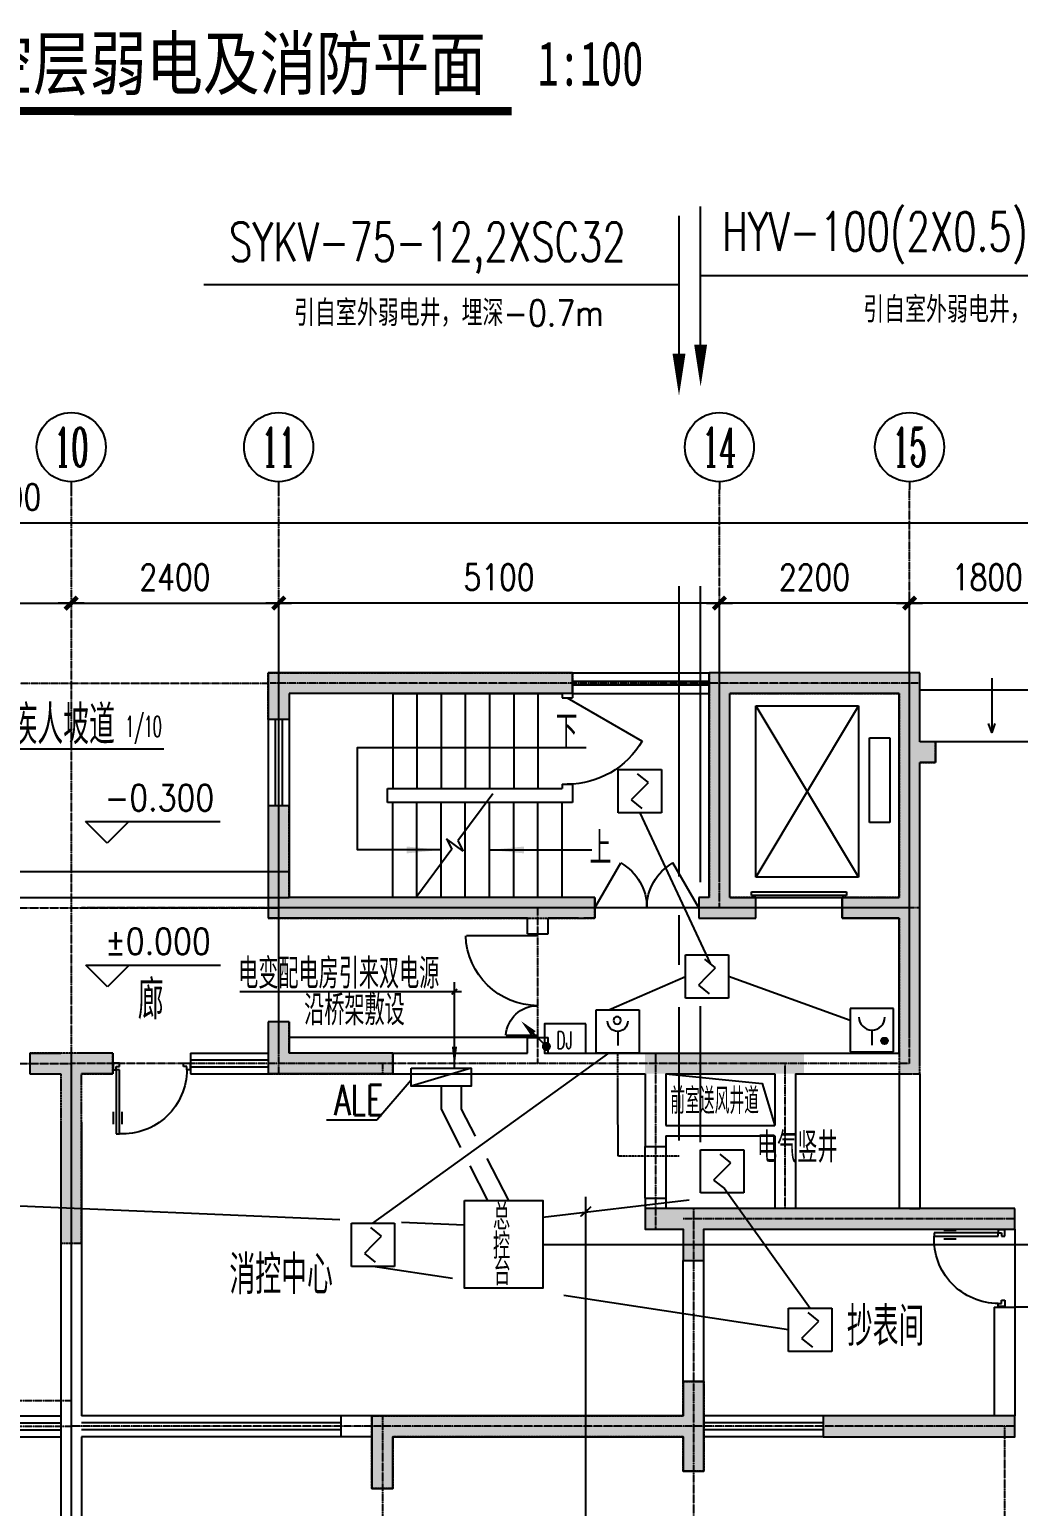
# Model space of a CAD drawing. Extents: x -170759 to 304867, y -311201 to 112352.
# Drawn here: x 210617 to 222060, y 12892 to 29983 of the extents above; entities that cross this region are included whole.
import ezdxf
from ezdxf.enums import TextEntityAlignment as Align

# ---------------------------------------------------------------- set-up
doc = ezdxf.new("R2010")
doc.units = 0
for name, pattern in [('ACAD_ISO04W100', [30.5, 24, -3, 0.5, -3]), ('CENTER', [2, 1.25, -0.25, 0.25, -0.25]), ('DOTE', [2.42, 2, -0.2, 0.02, -0.2])]:
    doc.linetypes.add(name, pattern=pattern)
doc.layers.get('0').update_dxf_attribs({"linetype": 'CONTINUOUS'})
doc.layers.get('DEFPOINTS').update_dxf_attribs({"linetype": 'CONTINUOUS'})
for name, color, linetype in [('AXIS', 3, 'CONTINUOUS'), ('AXIS_TEXT', 7, 'CONTINUOUS'), ('DOOR', 2, 'CONTINUOUS'), ('DOTE', 251, 'CONTINUOUS'), ('EQUIP', 3, 'CONTINUOUS'), ('LWIRE', 4, 'CONTINUOUS'), ('PUB_DIM1', 3, 'CONTINUOUS'), ('STAIR', 2, 'CONTINUOUS'), ('TEX', 7, 'CONTINUOUS'), ('TEXT', 6, 'CONTINUOUS'), ('WALL', 7, 'CONTINUOUS'), ('WINDOW', 151, 'CONTINUOUS'), ('WINDOW_TEXT', 7, 'CONTINUOUS'), ('WZ', 3, 'CONTINUOUS'), ('ZXX', 2, 'ACAD_ISO04W100'), ('导线', 1, 'CONTINUOUS'), ('消防', 1, 'CONTINUOUS')]:
    doc.layers.add(name, color=color, linetype=linetype)
doc.styles.add('-黑体', font='SIMHEI.TTF', dxfattribs={"width": 0.8})
doc.styles.add('COMPLEX', font='COMPLEX')
doc.styles.add('DIM_FONT', font='SIMPLEX.shx', dxfattribs={"width": 0.8})
doc.styles.add('HZ1', font='txt', dxfattribs={"bigfont": 'hzk'})
doc.styles.add('HZS', font='txt', dxfattribs={"width": 0.7, "bigfont": 'HZS'})
doc.styles.add('HZXXX', font='romans', dxfattribs={"width": 0.7, "bigfont": 'hzs'})
doc.styles.add('SIMPLEX', font='SIMPLEX.SHX')
doc.styles.add('SONG', font='SimSun.ttf', dxfattribs={"height": 600})
doc.styles.add('XC93', font='hzst-e.shx', dxfattribs={"width": 0.75, "bigfont": 'xc93.shx'})
doc.dimstyles.new('AXIS', dxfattribs={"dimtxt": 300, "dimasz": 1, "dimexe": 250, "dimexo": 300, "dimgap": 150, "dimtad": 1, "dimdec": 0, "dimdsep": 46, "dimtxsty": 'DIM_FONT', "dimblk": '_DIMX', "dimblk1": '_DIMX', "dimblk2": '_DIMX', "dimcen": 2.5, "dimse1": 1, "dimse2": 1, "dimclrd": 3, "dimclre": 3, "dimclrt": 7, "dimadec": 0, "dimazin": 0, "dimtfac": 1, "dimtdec": 0, "dimtix": 1, "dimtmove": 2, "dimatfit": 3, "dimldrblk": '_DIMX', "dimfxl": 0, "dimtolj": 1, "dimtzin": 0, "dimarcsym": 0})

# ---------------------------------------------------------------- blocks, each defined once
blk = doc.blocks.new('M_A23MCU')
for p, q in [((-0.489, 0.782), (-0.489, 0.624)), ((-0.454, 0.081), (-0.454, 0.905)), ((-0.454, 0.905), (-0.413, 0.905)), ((-0.413, 0.905), (-0.413, 0.081)), ((-0.378, 0.782), (-0.378, 0.624)), ((-0.495, -0.002), (-0.495, 0.081)), ((-0.495, 0.081), (-0.454, 0.081)), ((-0.413, 0.081), (-0.454, 0.081)), ((-0.454, 0.081), (-0.454, 0.039)), ((-0.454, 0.039), (-0.413, 0.039)), ((-0.413, 0.039), (-0.413, -0.002)), ((0.412, 0.039), (0.412, -0.002)), ((0.453, 0.039), (0.412, 0.039)), ((0.453, 0.081), (0.453, 0.039)), ((0.494, 0.081), (0.453, 0.081)), ((0.494, -0.002), (0.494, 0.081)), ((-0.413, -0.002), (-0.495, -0.002)), ((-0.495, -0.002), (-0.495, -0.002)), ((0.412, -0.002), (0.494, -0.002)), ((0.494, -0.002), (0.494, -0.002))]:
    blk.add_line(p, q)
blk.add_arc((-0.372, 0.082), 0.825, 359.9283, 92.866)
blk = doc.blocks.new('M_A17ORW')
at = {"const_width": 0.02}
for points in [[(-0.481, -0.001), (-0.481, -0.308)], [(0.481, 0.001), (0.481, -0.691)]]:
    blk.add_lwpolyline(points, dxfattribs=at)
for centre, radius, start, end in [((-0.501, -0.003), 0.307, 274.2492, 0.2101), ((0.505, 0.002), 0.699, 180.2762, 268.0603)]:
    blk.add_arc(centre, radius, start, end)
blk = doc.blocks.new('_DIMX')
blk.add_line((-150, 0), (150, 0))
at = {"const_width": 50}
blk.add_lwpolyline([(-70, -70), (70, 70)], dxfattribs=at)
blk = doc.blocks.new('_AXISO')
blk.add_circle((0, 0), 0.5)
at = {"layer": 'AXIS_TEXT', "style": 'COMPLEX', "width": 1.041667}
blk.add_attdef('A', text='', height=0.56, dxfattribs=at).set_placement((-0.25, -0.28), (0.25, -0.28), align=Align.FIT)
blk = doc.blocks.new('_DBLK1')
for p, q in [((-0.5, 0), (-0.25, -0.433)), ((0.5, 0), (0.25, -0.433))]:
    blk.add_line(p, q)
for centre, start, end in [((-0.5, 0), 300, 0), ((0.5, 0), 180, 240)]:
    blk.add_arc(centre, 0.5, start, end)
at = {"layer": 'WINDOW_TEXT', "style": 'SIMPLEX', "flags": 9}
blk.add_attdef('A', text='', height=1, dxfattribs=at).set_placement((0, 1.5), align=Align.MIDDLE)
blk = doc.blocks.new('*D351')
at = {"layer": 'AXIS', "color": 3, "lineweight": -2}
blk.add_line((218599, 23346), (213501, 23346), dxfattribs=at)
at = {"layer": 'DEFPOINTS', "color": 0}
for p in [(213500, 23346), (213500, 22420), (218600, 22347)]:
    blk.add_point(p, dxfattribs=at)
at = {"layer": 'AXIS', "color": 3, "lineweight": -2, "rotation": 180}
blk.add_blockref('_DIMX', (213500, 23346), dxfattribs=at)
at = {"layer": 'AXIS', "color": 3, "lineweight": -2}
blk.add_blockref('_DIMX', (218600, 23346), dxfattribs=at)
at = {"layer": 'AXIS', "color": 7, "insert": (216050, 23646), "char_height": 300, "attachment_point": 5, "style": 'DIM_FONT'}
blk.add_mtext('\\A1;5100', dxfattribs=at)
blk = doc.blocks.new('_DBLK')
blk.add_line((-0.5, 0), (0, -0.866))
blk.add_arc((-0.5, 0), 1, 300, 0)
at = {"layer": 'WINDOW_TEXT', "style": 'SIMPLEX', "flags": 9}
blk.add_attdef('A', text='', height=1, dxfattribs=at).set_placement((0, 1.5), align=Align.MIDDLE)
blk = doc.blocks.new('_ARROW')
blk.add_solid([(0, 0), (-1, 0.1), (-1, -0.1)])
blk = doc.blocks.new('*D358')
at = {"layer": 'AXIS', "color": 3, "lineweight": -2}
blk.add_line((220799, 23346), (218601, 23346), dxfattribs=at)
at = {"layer": 'DEFPOINTS', "color": 0}
for p in [(218600, 23346), (220800, 22420), (218600, 22347)]:
    blk.add_point(p, dxfattribs=at)
at = {"layer": 'AXIS', "color": 3, "lineweight": -2, "rotation": 180}
blk.add_blockref('_DIMX', (218600, 23346), dxfattribs=at)
at = {"layer": 'AXIS', "color": 3, "lineweight": -2}
blk.add_blockref('_DIMX', (220800, 23346), dxfattribs=at)
at = {"layer": 'AXIS', "color": 7, "insert": (219700, 23646), "char_height": 300, "attachment_point": 5, "style": 'DIM_FONT'}
blk.add_mtext('\\A1;2200', dxfattribs=at)
blk = doc.blocks.new('*D359')
at = {"layer": 'AXIS', "color": 3, "lineweight": -2}
blk.add_line((222599, 23346), (220801, 23346), dxfattribs=at)
at = {"layer": 'DEFPOINTS', "color": 0}
for p in [(220800, 23346), (222600, 22566), (220800, 22420)]:
    blk.add_point(p, dxfattribs=at)
at = {"layer": 'AXIS', "color": 3, "lineweight": -2, "rotation": 180}
blk.add_blockref('_DIMX', (220800, 23346), dxfattribs=at)
at = {"layer": 'AXIS', "color": 3, "lineweight": -2}
blk.add_blockref('_DIMX', (222600, 23346), dxfattribs=at)
at = {"layer": 'AXIS', "color": 7, "insert": (221700, 23646), "char_height": 300, "attachment_point": 5, "style": 'DIM_FONT'}
blk.add_mtext('\\A1;1800', dxfattribs=at)
blk = doc.blocks.new('_LINKPT1')
blk.add_line((0, 0), (0, 0))
blk = doc.blocks.new('M_I14YDH')
for p, q in [((0.5, 0.5), (-0.5, 0.5)), ((-0.5, 0.5), (-0.5, -0.5)), ((-0.2, 0.2), (0.05, 0.4)), ((0.5, -0.5), (0.5, 0.5)), ((0, 0), (-0.2, 0.2)), ((0, 0), (0.2, -0.2)), ((0.2, -0.2), (-0.05, -0.4)), ((-0.5, -0.5), (0.5, -0.5))]:
    blk.add_line(p, q)
for p in [(0, 0.5), (-0.5, 0), (0.5, 0), (0, -0.5)]:
    blk.add_blockref('_LINKPT1', p)
at = {"width": 0.8, "flags": 9}
blk.add_attdef('A', (0, 0), '', height=0.00002, dxfattribs=at)
blk = doc.blocks.new('_X1BIG')
for p, q in [((0.5, 0.5), (-0.5, 0.5)), ((-0.5, 0.5), (-0.5, -0.5)), ((0.5, -0.5), (0.5, 0.5)), ((0, 0), (0, -0.324)), ((-0.5, -0.5), (0.5, -0.5))]:
    blk.add_line(p, q)
blk.add_circle((0.012, 0.254), 0.0864)
blk.add_arc((0, 0.234), 0.234, 180, 0)
at = {"xscale": 0.002, "yscale": 0.002, "zscale": 0.002}
for p in [(0, 0.5), (-0.5, 0), (0.5, 0), (0, -0.5)]:
    blk.add_blockref('_LINKPT1', p, dxfattribs=at)
at = {"style": 'XC93', "width": 0.75, "flags": 9}
blk.add_attdef('A', (0, 0), '', height=0.00002, dxfattribs=at)
blk = doc.blocks.new('_WRLD1')
for p, q in [((0.687, 0.687), (0.104, 0.104)), ((0.104, 0.104), (0.104, 0.104)), ((-0.104, -0.104), (-0.104, -0.104))]:
    blk.add_line(p, q)
at = {"const_width": 0.208}
blk.add_lwpolyline([(-0.104, 0, 1), (0.104, 0, 1)], format="xyb", close=True, dxfattribs=at)
blk.add_solid([(0.495, 0.707), (0.707, 0.495), (1.167, 1.167)])
at = {"width": 0.8, "flags": 9}
blk.add_attdef('A', (0, 0), '', height=0.00002, dxfattribs=at)
blk = doc.blocks.new('M_I17LNN')
for p, q in [((0.5, 0.5), (-0.5, 0.5)), ((-0.5, 0.5), (-0.5, -0.5)), ((0.5, -0.5), (0.5, 0.5)), ((0, 0), (0, -0.35)), ((-0.5, -0.5), (0.5, -0.5))]:
    blk.add_line(p, q)
blk.add_arc((0, 0.3), 0.3, 180, 0)
for p in [(0, 0.5), (-0.5, 0), (0.5, 0), (0, -0.5)]:
    blk.add_blockref('_LINKPT1', p)
at = {"width": 0.8, "flags": 9}
blk.add_attdef('A', (0, 0), '', height=0.00002, dxfattribs=at)
blk = doc.blocks.new('A$C040471D3')
at = {"layer": 'EQUIP'}
blk.add_circle((396, 125), 37.5, dxfattribs=at)
for points in [[(363, 144), (428, 144), (358, 125), (433, 125)], [(363, 106), (428, 106), (358, 125), (433, 125)], [(377, 157), (414, 157), (363, 144), (428, 144)], [(377, 92), (414, 92), (363, 106), (428, 106)], [(396, 162), (396, 162), (377, 157), (414, 157)], [(396, 87), (396, 87), (377, 92), (414, 92)]]:
    blk.add_solid(points, dxfattribs=at)
at = {"layer": 'EQUIP', "xscale": 500, "yscale": 500, "zscale": 500}
blk.add_blockref('M_I17LNN', (250, 250), dxfattribs=at)
blk = doc.blocks.new('A$C32A32C81')
blk.add_blockref('A$C040471D3', (0, 0))

msp = doc.modelspace()

# ---------------------------------------------------------------- hatches: boundary and pattern name
at = {"layer": 'ZXX'}
h = msp.add_hatch(color=256, dxfattribs=at)
h.paths.add_polyline_path([(213499.50572, 22539.72111), (216899.50572, 22539.72111), (216899.50572, 22419.72111), (213499.50572, 22419.72111)])
h.paths.add_polyline_path([(213499.50572, 22419.72111), (216899.50572, 22419.72111), (216899.50572, 22299.72111), (213619.50572, 22299.72111), (213619.50572, 21999.72111), (213499.50572, 21999.72111)])
h.paths.add_polyline_path([(213379.50572, 22539.72111), (213499.50572, 22539.72111), (213499.50572, 21999.72111), (213379.50572, 21999.72111)])
for points in [[(220919.50572, 17899.72111), (220919.50572, 21499.72111), (221099.50572, 21499.72111), (221099.50572, 21739.72111), (220919.50572, 21739.72111), (220919.50572, 22539.72111), (218479.50572, 22539.72111), (218479.50572, 19939.72111), (218359.50572, 19939.72111), (218359.50572, 19699.72111), (219019.50572, 19699.72111), (219019.50572, 19939.72111), (218719.50572, 19939.72111), (218719.50572, 22299.72111), (220679.50572, 22299.72111), (220679.50572, 19939.72111), (220019.50572, 19939.72111), (220019.50572, 19699.72111), (220679.50572, 19699.72111), (220679.50572, 17899.72111)], [(222019.50572, 16099.72111), (222019.50572, 16339.72111), (217739.50572, 16339.72111), (217739.50572, 16099.72111), (218179.50572, 16099.72111), (218179.50572, 15739.72111), (218419.50572, 15739.72111), (218419.50572, 16099.72111)]]:
    msp.add_hatch(color=256, dxfattribs=at).paths.add_polyline_path(points)
h = msp.add_hatch(color=256, dxfattribs=at)
h.paths.add_polyline_path([(213499.50572, 20999.72111), (213619.50572, 20999.72111), (213619.50572, 19939.72111), (217159.50572, 19939.72111), (217159.50572, 19819.72111), (213499.50572, 19819.72111)])
h.paths.add_polyline_path([(216499.50572, 19819.72111), (217159.50572, 19819.72111), (217159.50572, 19699.72111), (216499.50572, 19699.72111)])
h.paths.add_polyline_path([(213499.50572, 19819.72111), (216499.50572, 19819.72111), (216499.50572, 19699.72111), (213499.50572, 19699.72111)])
h.paths.add_polyline_path([(213379.50572, 20999.72111), (213499.50572, 20999.72111), (213499.50572, 19819.72111), (213379.50572, 19819.72111)])
h.paths.add_polyline_path([(213379.50572, 19819.72111), (213499.50572, 19819.72111), (213499.50572, 19699.72111), (213379.50572, 19699.72111)])
h = msp.add_hatch(color=256, dxfattribs=at)
h.paths.add_polyline_path([(213379.50572, 18499.72111), (213499.50572, 18499.72111), (213499.50572, 18019.72111), (213379.50572, 18019.72111)])
h.paths.add_polyline_path([(213499.50572, 18499.72111), (213619.50572, 18499.72111), (213619.50572, 18139.72111), (214819.50572, 18139.72111), (214819.50572, 18019.72111), (213499.50572, 18019.72111)])
h.paths.add_polyline_path([(213499.50572, 18019.72111), (214819.50572, 18019.72111), (214819.50572, 17899.72111), (213499.50572, 17899.72111)])
h.paths.add_polyline_path([(213379.50572, 18019.72111), (213499.50572, 18019.72111), (213499.50572, 17899.72111), (213379.50572, 17899.72111)])
h = msp.add_hatch(color=256, dxfattribs=at)
h.paths.add_polyline_path([(210619.50572, 18139.72111), (210619.50572, 18019.72111), (211099.50572, 18019.72111), (211579.50572, 18019.72111), (211579.50572, 18139.72111)])
h.paths.add_polyline_path([(210619.50572, 18019.72111), (210619.50572, 17899.72111), (210979.50572, 17899.72111), (210979.50572, 15939.72111), (211219.50572, 15939.72111), (211219.50572, 17899.72111), (211579.50572, 17899.72111), (211579.50572, 18019.72111), (211099.50572, 18019.72111)])
h = msp.add_hatch(color=256, dxfattribs=at)
h.paths.add_polyline_path([(217739.50572, 18019.72111), (217739.50572, 18139.72111), (219579.50572, 18139.72111), (219579.50572, 18019.72111)])
h.paths.add_polyline_path([(219579.50572, 18019.72111), (219579.50572, 17899.72111), (217739.50572, 17899.72111), (217739.50572, 18019.72111)])
h = msp.add_hatch(color=256, dxfattribs=at)
h.paths.add_polyline_path([(214699.50572, 13939.72111), (218179.50572, 13939.72111), (218179.50572, 14339.72111), (218299.50572, 14339.72111), (218299.50572, 13819.72111), (214699.50572, 13819.72111)])
h.paths.add_polyline_path([(214699.50572, 13819.72111), (218299.50572, 13819.72111), (218299.50572, 13299.72111), (218179.50572, 13299.72111), (218179.50572, 13699.72111), (214819.50572, 13699.72111), (214819.50572, 13099.72111), (214699.50572, 13099.72111)])
h.paths.add_polyline_path([(218299.50572, 14339.72111), (218419.50572, 14339.72111), (218419.50572, 13819.72111), (218299.50572, 13819.72111)])
h.paths.add_polyline_path([(218299.50572, 13819.72111), (218419.50572, 13819.72111), (218419.50572, 13299.72111), (218299.50572, 13299.72111)])
h.paths.add_polyline_path([(214579.50572, 13819.72111), (214699.50572, 13819.72111), (214699.50572, 13099.72111), (214579.50572, 13099.72111)])
h.paths.add_polyline_path([(214579.50572, 13939.72111), (214699.50572, 13939.72111), (214699.50572, 13819.72111), (214579.50572, 13819.72111)])
h = msp.add_hatch(color=256, dxfattribs=at)
h.paths.add_polyline_path([(220399.50572, 13939.72111), (222019.50572, 13939.72111), (222019.50572, 13819.72111), (220399.50572, 13819.72111)])
h.paths.add_polyline_path([(221899.50572, 13819.72111), (222019.50572, 13819.72111), (222019.50572, 13699.72111), (221899.50572, 13699.72111)])
h.paths.add_polyline_path([(220399.50572, 13819.72111), (221899.50572, 13819.72111), (221899.50572, 13699.72111), (220399.50572, 13699.72111)])
h.paths.add_polyline_path([(219799.50572, 13819.72111), (220399.50572, 13819.72111), (220399.50572, 13699.72111), (219799.50572, 13699.72111)])
h.paths.add_polyline_path([(219799.50572, 13939.72111), (220399.50572, 13939.72111), (220399.50572, 13819.72111), (219799.50572, 13819.72111)])

# ---------------------------------------------------------------- linework, layer by layer
at = {"layer": 'AXIS'}
for p, q in [((211099.50572, 24751.24339), (211099.50572, 24660.80411)), ((213499.50572, 24751.24339), (213499.50572, 24660.80411)), ((218599.50572, 24751.24339), (218599.50572, 24660.80411)), ((220799.50572, 24751.24339), (220799.50572, 24660.80411)), ((220019.50572, 19939.72111), (220019.50572, 19699.72111)), ((220679.50572, 19699.72111), (220019.50572, 19699.72111))]:
    msp.add_line(p, q, dxfattribs=at)
msp.add_lwpolyline([(217979.50572, 17899.72111), (219094.07891, 17787.66405), (219239.50572, 17299.72111)], dxfattribs=at)
at = {"layer": 'DOOR'}
for p, q in [((222479.50572, 22339.72111), (220919.50572, 22339.72111)), ((222299.50572, 21739.72111), (221099.50572, 21739.72111)), ((222019.50572, 16099.72111), (222019.50572, 15199.72111)), ((223099.50572, 15199.72111), (222019.50572, 15199.72111))]:
    msp.add_line(p, q, dxfattribs=at)
for points in [[(221751.9334, 22479.11938), (221751.9334, 21850.2187)], [(221784.90503, 21952.76393), (221751.9334, 21850.2187), (221711.63726, 21952.76393)]]:
    msp.add_lwpolyline(points, dxfattribs=at)
at = {"layer": 'DOTE', "linetype": 'DOTE', "ltscale": 0.5}
for p, q in [((211099.50572, 24660.80411), (211099.50572, 5031.54128)), ((213499.50572, 24660.80411), (213499.50572, 17899.72111)), ((218599.50572, 19819.72111), (218599.50572, 24660.80411)), ((220799.50572, 18019.72111), (220799.50572, 24660.80411)), ((220899.50572, 22419.72111), (213401.50572, 22419.72111)), ((220899.50572, 22419.72111), (213401.50572, 22419.72111)), ((220899.50572, 22419.72111), (213401.50572, 22419.72111)), ((220899.50572, 22419.72111), (213401.50572, 22419.72111)), ((201399.50572, 19819.72111), (210979.50572, 19819.72111)), ((220799.50572, 19819.72111), (211219.50572, 19819.72111)), ((216499.50572, 18019.72111), (216499.50572, 19819.72111)), ((211099.50572, 18139.72111), (211099.50572, 7914.81092)), ((217859.50572, 18139.72111), (217859.50572, 16099.72111)), ((201399.50572, 18019.72111), (211099.50572, 18019.72111)), ((220799.50572, 18019.72111), (211099.50572, 18019.72111)), ((214699.50572, 18019.72111), (214699.50572, 17899.72111)), ((219359.50572, 16339.72111), (219359.50572, 18019.72111)), ((218299.50572, 16339.72111), (218299.50572, 5031.54128)), ((222019.50572, 16219.72111), (218179.50572, 16219.72111)), ((200179.50572, 14119.72111), (211099.50572, 14119.72111)), ((214699.50572, 13939.72111), (214699.50572, 5031.54128)), ((200179.50572, 13819.72111), (211099.50572, 13819.72111)), ((222019.50572, 13819.72111), (211099.50572, 13819.72111)), ((221899.50572, 13819.72111), (221899.50572, 5031.54128))]:
    msp.add_line(p, q, dxfattribs=at)
at = {"layer": 'DOTE', "color": 251, "linetype": 'DOTE', "ltscale": 0.5}
for p, q in [((213499.50572, 23379.91988), (213499.50572, 18199.72111)), ((213499.50572, 23379.91988), (213499.50572, 18199.72111)), ((218599.50572, 20119.72111), (218599.50572, 23378.81424)), ((218599.50572, 20119.72111), (218599.50572, 23378.81424)), ((220799.50572, 18319.72111), (220799.50572, 23379.03964)), ((220799.50572, 18319.72111), (220799.50572, 23379.03964)), ((201239.50572, 22419.72111), (213379.50572, 22419.72111)), ((220899.50572, 22419.72111), (213401.50572, 22419.72111)), ((201399.50572, 19819.72111), (213499.50572, 19819.72111)), ((220919.50572, 19819.72111), (213379.50572, 19819.72111)), ((220919.50572, 19819.72111), (213379.50572, 19819.72111)), ((220799.50572, 19819.72111), (213807.01068, 19819.72111)), ((201399.50572, 18019.72111), (211099.50572, 18019.72111)), ((201399.50572, 18019.72111), (211099.50572, 18019.72111)), ((201399.50572, 18019.72111), (211099.50572, 18019.72111)), ((220799.50572, 18019.72111), (211099.50572, 18019.72111)), ((214699.50572, 18019.72111), (214699.50572, 17899.72111))]:
    msp.add_line(p, q, dxfattribs=at)
at = {"layer": 'EQUIP'}
msp.add_lwpolyline([(217054.88409, 18477.20375), (216574.82936, 18477.20375), (216574.82936, 18139.72111), (217054.88409, 18139.72111)], close=True, dxfattribs=at)
at = {"layer": 'PUB_DIM1'}
for points in [[(215379.55285, 20489.72111), (214412.70856, 20489.72111), (214412.70856, 21675.82296), (217056.3514, 21675.82296)], [(215939.55285, 20489.72111), (217123.28436, 20489.72111)]]:
    msp.add_lwpolyline(points, dxfattribs=at)
at = {"layer": 'STAIR'}
for p, q in [((214819.55285, 22299.72111), (214819.55285, 21199.72111)), ((214819.55285, 22299.72111), (216779.55285, 22299.72111)), ((215099.55285, 22299.72111), (215099.55285, 21199.72111)), ((215379.55285, 22299.72111), (215379.55285, 21199.72111)), ((215659.55285, 22299.72111), (215659.55285, 21199.72111)), ((215939.55285, 22299.72111), (215939.55285, 21199.72111)), ((216219.55285, 22299.72111), (216219.55285, 21199.72111)), ((216499.55285, 22299.72111), (216499.55285, 21199.72111)), ((219019.50572, 22156.52694), (220208.78411, 22156.52694)), ((220208.78411, 22156.52694), (219019.50572, 20175.72111)), ((219019.50572, 22156.52694), (220208.78411, 20175.72111)), ((219019.50572, 20175.72111), (219019.50572, 22156.52694)), ((220208.78411, 22156.52694), (220208.78411, 20175.72111)), ((220335.90798, 21787.99097, 0), (220571.90798, 21787.99097, 0)), ((220335.90798, 20807.99097, 0), (220335.90798, 21787.99097, 0)), ((220571.90798, 21787.99097, 0), (220571.90798, 20807.99097, 0)), ((214819.55285, 19939.72111), (214819.55285, 21039.72111)), ((215099.55285, 19939.72111), (215099.55285, 21039.72111)), ((215379.55285, 19939.72111), (215379.55285, 21039.72111)), ((215977.93123, 21139.72111), (215574.41178, 20593.93169)), ((215659.55285, 19939.72111), (215659.55285, 21039.72111)), ((215939.55285, 19939.72111), (215939.55285, 21039.72111)), ((216219.55285, 19939.72111), (216219.55285, 21039.72111)), ((216499.55285, 19939.72111), (216499.55285, 21039.72111)), ((216779.55285, 19939.72111), (216779.55285, 21039.72111)), ((220571.90798, 20807.99097, 0), (220335.90798, 20807.99097, 0)), ((215442.25019, 20617.02525), (215503.07229, 20497.43984)), ((215635.23389, 20474.34627), (215442.25019, 20617.02525)), ((215574.41178, 20593.93169), (215635.23389, 20474.34627)), ((215503.07229, 20497.43984), (215099.55285, 19951.65041)), ((209869.50572, 20239.72111), (213619.50572, 20239.72111)), ((220208.78411, 20175.72111), (219019.50572, 20175.72111)), ((218971.88261, 19964.29642), (218971.88261, 20005.52828)), ((218971.88261, 20005.52828), (220069.90683, 20005.52828)), ((220069.90683, 20005.52828), (220069.90683, 19964.29642)), ((209869.50572, 19939.72111), (213619.50572, 19939.72111)), ((216479.55285, 19939.72111), (214819.55285, 19939.72111)), ((220069.90683, 19964.29642), (218971.88261, 19964.29642)), ((219019.50572, 19939.72111), (220019.50572, 19939.72111)), ((216379.50572, 18319.72111), (213619.50572, 18319.72111))]:
    msp.add_line(p, q, dxfattribs=at)
at = {"layer": 'TEX', "color": 3}
msp.add_lwpolyline([(212172.00755, 21655.44765), (210039.82679, 21655.44765), (209377.8824, 21147.55861)], dxfattribs=at)
at = {"layer": 'TEXT', "color": 3}
for p, q in [((211515.21472, 20568.31349), (211265.21472, 20818.41213)), ((211265.21472, 20818.41213), (212822.90085, 20818.41213)), ((211765.21472, 20818.41213), (211515.21472, 20568.31349)), ((211268.79763, 19156.33769), (212826.48376, 19156.33769)), ((211518.79763, 18906.23905), (211268.79763, 19156.33769)), ((211768.79763, 19156.33769), (211518.79763, 18906.23905)), ((213052.4064, 18852.50677), (215616.67878, 18852.50677)), ((215032.17025, 17823.85021), (214635.89659, 17361.05965)), ((214635.89659, 17361.05965), (214053.75146, 17361.05965)), ((217049.7136, 16476.10021), (217049.7136, 12137.36955))]:
    msp.add_line(p, q, dxfattribs=at)
for points, const_width in [([(207675.4661, 29042.38814), (216196.58754, 29037.50316)], 96), ([(215566.21264, 18881.16963), (215501.69032, 18816.68604)], 20), ([(217114.81892, 16361.51974), (216991.50788, 16246.49904)], 20)]:
    msp.add_lwpolyline(points, dxfattribs=dict(at, const_width=const_width))
at = {"layer": 'WALL'}
for p, q in [((216899.50572, 22539.72111), (213379.50572, 22539.72111)), ((213379.50572, 22539.72111), (213379.50572, 21999.72111)), ((216899.50572, 22299.72111, 19600), (216899.50572, 22539.72111, 19600)), ((220919.50572, 22539.72111), (218479.50572, 22539.72111)), ((218479.50572, 19939.72111), (218479.50572, 22539.72111)), ((220919.50572, 21739.72111), (220919.50572, 22539.72111)), ((216899.50572, 22299.72111), (213619.50572, 22299.72111)), ((213619.50572, 22299.72111), (213619.50572, 21999.72111)), ((216779.55285, 22299.72111), (216779.55285, 22249.72111)), ((216779.55285, 22249.72111), (216899.55285, 22249.72111)), ((216899.55285, 22299.72111), (216899.55285, 22249.72111)), ((220679.50572, 22299.72111), (218719.50572, 22299.72111)), ((218719.50572, 19939.72111), (218719.50572, 22299.72111)), ((220679.50572, 19939.72111), (220679.50572, 22299.72111)), ((213619.50572, 21999.72111), (213379.50572, 21999.72111)), ((221099.50572, 21739.72111), (220919.50572, 21739.72111)), ((221099.50572, 21739.72111), (221099.50572, 21499.72111)), ((220919.50572, 18019.72111), (220919.50572, 21499.72111)), ((221099.50572, 21499.72111), (220919.50572, 21499.72111)), ((214759.55285, 21039.72111), (214759.55285, 21199.72111)), ((214759.55285, 21199.72111), (216779.55285, 21199.72111)), ((216779.55285, 21249.72111), (216899.55285, 21249.72111)), ((216779.55285, 21249.72111), (216779.55285, 21199.72111)), ((216899.55285, 21249.72111), (216899.55285, 21199.72111)), ((216899.55285, 21199.72111), (216899.55285, 21039.72111)), ((216899.55285, 21039.72111), (214759.55285, 21039.72111)), ((213379.50572, 20999.72111), (213379.50572, 19699.72111)), ((213619.50572, 20999.72111), (213379.50572, 20999.72111)), ((213619.50572, 20999.72111), (213619.50572, 19939.72111)), ((217159.50572, 19939.72111), (213619.50572, 19939.72111)), ((217159.50572, 19939.72111), (217159.50572, 19699.72111)), ((218359.50572, 19939.72111), (218359.50572, 19699.72111)), ((218479.50572, 19939.72111), (218359.50572, 19939.72111)), ((218719.50572, 19939.72111), (219019.50572, 19939.72111)), ((219019.50572, 19699.72111), (219019.50572, 19939.72111)), ((220019.50572, 19699.72111), (220019.50572, 19939.72111)), ((220019.50572, 19939.72111), (220679.50572, 19939.72111)), ((213619.50572, 19699.72111), (213379.50572, 19699.72111)), ((216379.50572, 19699.72111), (213619.50572, 19699.72111)), ((213619.50572, 19699.72111), (213619.50572, 19699.72111)), ((216379.50572, 19519.72111), (216379.50572, 19699.72111)), ((216969.50572, 19699.72111), (216619.50572, 19699.72111)), ((216619.50572, 19519.72111), (216619.50572, 19699.72111)), ((217159.50572, 19699.72111), (217029.50572, 19699.72111)), ((218359.50572, 19699.72111), (219019.50572, 19699.72111)), ((220019.50572, 19699.72111), (220679.50572, 19699.72111)), ((220679.50572, 18139.72111), (220679.50572, 19699.72111)), ((220679.50572, 18139.72111), (220679.50572, 19699.72111)), ((216379.50572, 19519.72111), (216619.50572, 19519.72111)), ((213619.50572, 18499.72111), (213379.50572, 18499.72111)), ((213379.50572, 18499.72111), (213379.50572, 18139.72111)), ((213619.50572, 18499.72111), (213619.50572, 18139.72111)), ((216379.50572, 18319.72111), (216619.50572, 18319.72111)), ((216379.50572, 18139.72111), (216379.50572, 18319.72111)), ((216619.50572, 18139.72111), (216619.50572, 18319.72111)), ((210619.50572, 18139.72111), (210619.50572, 17899.72111)), ((210619.50572, 18139.72111), (210979.50572, 18139.72111)), ((211579.50572, 18139.72111), (211219.50572, 18139.72111)), ((211579.50572, 18139.72111), (211579.50572, 17899.72111)), ((211579.50572, 18139.72111), (211579.50572, 17899.72111)), ((213379.50572, 18139.72111), (213379.50572, 17899.72111)), ((213379.50572, 18139.72111), (213379.50572, 17899.72111)), ((214819.50572, 18139.72111), (213619.50572, 18139.72111)), ((214819.50572, 18139.72111), (214819.50572, 17899.72111)), ((214819.50572, 18139.72111), (216379.50572, 18139.72111)), ((216619.50572, 18139.72111), (220679.50572, 18139.72111)), ((217739.50572, 18139.72111), (219479.50572, 18139.72111)), ((210619.50572, 17899.72111), (210979.50572, 17899.72111)), ((211579.50572, 17899.72111), (211219.50572, 17899.72111)), ((214819.50572, 17899.72111), (213379.50572, 17899.72111)), ((214819.50572, 17899.72111), (217739.50572, 17899.72111)), ((217739.50572, 17899.72111), (217739.50572, 17059.72111)), ((217979.50572, 17899.72111), (219239.50572, 17899.72111)), ((217979.50572, 17899.72111), (217979.50572, 17299.72111)), ((217979.50572, 17899.72111), (217979.50572, 17299.72111)), ((219239.50572, 17899.72111), (219239.50572, 17299.72111)), ((219479.50572, 17899.72111), (220679.50572, 17899.72111)), ((219479.50572, 17899.72111), (219479.50572, 16342.7798)), ((220679.50572, 17899.72111), (220799.50572, 17899.72111)), ((220679.50572, 17899.72111), (220679.50572, 16339.72111)), ((220919.50572, 17899.72111), (220919.50572, 16339.72111)), ((210979.50572, 17339.72111), (210979.50572, 7219.72111)), ((211219.50572, 17339.72111), (211219.50572, 13939.72111)), ((217979.50572, 17299.72111), (219239.50572, 17299.72111)), ((217979.50572, 17179.72111), (219239.50572, 17179.72111)), ((217979.50572, 17179.72111), (217979.50572, 17059.72111)), ((217979.50572, 17179.72111), (217979.50572, 17059.72111)), ((219239.50572, 17179.72111), (219239.50572, 16342.7798)), ((217739.50572, 17059.72111), (217979.50572, 17059.72111)), ((217739.50572, 16459.72111), (217979.50572, 16459.72111)), ((217739.50572, 16459.72111), (217739.50572, 16099.72111)), ((217979.50572, 16459.72111), (217979.50572, 16339.72111)), ((217979.50572, 16459.72111), (217979.50572, 16339.72111)), ((219239.50572, 16339.72111), (219239.50572, 16339.72111)), ((219479.50572, 16339.72111), (219479.50572, 16339.72111)), ((220799.50572, 16339.72111), (220919.50572, 16339.72111)), ((220799.50572, 16339.72111), (220799.50572, 16339.72111)), ((220919.50572, 16339.72111), (220919.50572, 16339.72111)), ((218179.50572, 14339.72111), (218179.50572, 15739.72111)), ((218419.50572, 14339.72111), (218419.50572, 15739.72111)), ((221779.50572, 15199.72111), (221779.50572, 13939.72111)), ((221779.50572, 15199.72111), (222019.50572, 15199.72111)), ((222019.50572, 15199.72111), (222019.50572, 13939.72111)), ((214579.50572, 13939.72111), (214219.50572, 13939.72111)), ((214219.50572, 13939.72111), (214219.50572, 13699.72111)), ((211219.50572, 13699.72111), (211219.50572, 7219.72111)), ((214579.50572, 13699.72111), (214219.50572, 13699.72111))]:
    msp.add_line(p, q, dxfattribs=at)
at = {"layer": 'WALL', "color": 8}
for p, q in [((217739.50572, 16459.72111), (217739.50572, 17059.72111)), ((217979.50572, 17059.72111), (217979.50572, 16459.72111))]:
    msp.add_line(p, q, dxfattribs=at)
at = {"layer": 'WALL'}
for points in [[(222019.50572, 16339.72111), (220919.50572, 16339.72111), (220919.50572, 16339.72111), (220798.10126, 16339.72111), (220798.10126, 16339.72111), (219479.50572, 16339.72111), (219479.50572, 16339.72111), (219239.50572, 16339.72111), (219239.50572, 16339.72111), (217739.50572, 16339.72111), (217739.50572, 16099.72111), (218179.50572, 16099.72111), (218179.50572, 15739.72111), (218419.50572, 15739.72111), (218419.50572, 16099.72111), (222019.50572, 16099.72111)], [(214579.50572, 13939.72111), (214579.50572, 13099.72111), (214819.50572, 13099.72111), (214819.50572, 13699.72111), (218179.50572, 13699.72111), (218179.50572, 13299.72111), (218419.50572, 13299.72111), (218419.50572, 14339.72111), (218179.50572, 14339.72111), (218179.50572, 13939.72111)], [(219799.50572, 13939.72111), (219799.50572, 13699.72111), (222019.50572, 13699.72111), (222019.50572, 13939.72111)]]:
    msp.add_lwpolyline(points, close=True, dxfattribs=at)
at = {"layer": 'WINDOW'}
for p, q in [((218479.50572, 22535.7031), (216899.50572, 22535.7031)), ((218479.50572, 22439.72111), (216899.50572, 22439.72111)), ((216899.50572, 22399.72111, 19600), (218479.50572, 22399.72111, 19600)), ((216899.50572, 22299.72111), (218479.50572, 22299.72111)), ((213379.50572, 21999.72111), (213379.50572, 20999.72111)), ((213459.50572, 21999.72111), (213459.50572, 20999.72111)), ((213539.50572, 21999.72111), (213539.50572, 20999.72111)), ((213619.50572, 21999.72111), (213619.50572, 20999.72111)), ((212479.50572, 18139.72111), (213379.50572, 18139.72111)), ((212479.50572, 18139.72111), (212479.50572, 17899.72111)), ((212479.50572, 18059.72111), (213379.50572, 18059.72111)), ((212479.50572, 17979.72111), (213379.50572, 17979.72111)), ((212479.50572, 17899.72111), (213379.50572, 17899.72111)), ((207979.50572, 13939.72111), (210979.50572, 13939.72111)), ((207979.50572, 13859.72111), (210979.50572, 13859.72111)), ((214219.50572, 13939.72111), (211219.50572, 13939.72111)), ((214219.50572, 13859.72111), (211219.50572, 13859.72111)), ((219799.50572, 13939.72111), (218419.50572, 13939.72111)), ((219799.50572, 13859.72111), (218419.50572, 13859.72111)), ((207979.50572, 13779.72111), (210979.50572, 13779.72111)), ((207979.50572, 13699.72111), (210979.50572, 13699.72111)), ((214219.50572, 13779.72111), (211219.50572, 13779.72111)), ((214219.50572, 13699.72111), (211219.50572, 13699.72111)), ((219799.50572, 13779.72111), (218419.50572, 13779.72111)), ((219799.50572, 13699.72111), (218419.50572, 13699.72111))]:
    msp.add_line(p, q, dxfattribs=at)
at = {"layer": 'ZXX'}
for points in [[(213619.50572, 21999.72111), (213379.50572, 21999.72111), (213379.50572, 22539.72111), (216899.50572, 22539.72111), (216899.50572, 22299.72111), (213619.50572, 22299.72111), (213619.50572, 21999.72111)], [(220919.50572, 17899.72111), (220919.50572, 21499.72111), (221099.50572, 21499.72111), (221099.50572, 21739.72111), (220919.50572, 21739.72111), (220919.50572, 22539.72111), (218479.50572, 22539.72111), (218479.50572, 19939.72111), (218359.50572, 19939.72111), (218359.50572, 19699.72111), (219019.50572, 19699.72111), (219019.50572, 19939.72111), (218719.50572, 19939.72111), (218719.50572, 22299.72111), (220679.50572, 22299.72111), (220679.50572, 19939.72111), (220019.50572, 19939.72111), (220019.50572, 19699.72111), (220679.50572, 19699.72111), (220679.50572, 17899.72111), (220919.50572, 17899.72111)], [(217159.50572, 19699.72111), (217159.50572, 19939.72111), (213619.50572, 19939.72111), (213619.50572, 20999.72111), (213379.50572, 20999.72111), (213379.50572, 19699.72111), (217159.50572, 19699.72111)], [(214819.50572, 17899.72111), (214819.50572, 18139.72111), (213619.50572, 18139.72111), (213619.50572, 18499.72111), (213379.50572, 18499.72111), (213379.50572, 17899.72111), (214819.50572, 17899.72111)], [(211219.50572, 15939.72111), (211219.50572, 17899.72111), (211579.50572, 17899.72111), (211579.50572, 18139.72111), (210619.50572, 18139.72111), (210619.50572, 17899.72111), (210979.50572, 17899.72111), (210979.50572, 15939.72111), (211219.50572, 15939.72111)], [(222019.50572, 16099.72111), (222019.50572, 16339.72111), (217739.50572, 16339.72111), (217739.50572, 16099.72111), (218179.50572, 16099.72111), (218179.50572, 15739.72111), (218419.50572, 15739.72111), (218419.50572, 16099.72111), (222019.50572, 16099.72111)], [(214819.50572, 13099.72111), (214579.50572, 13099.72111), (214579.50572, 13939.72111), (218179.50572, 13939.72111), (218179.50572, 14339.72111), (218419.50572, 14339.72111), (218419.50572, 13299.72111), (218179.50572, 13299.72111), (218179.50572, 13699.72111), (214819.50572, 13699.72111), (214819.50572, 13099.72111)], [(222019.50572, 13699.72111), (222019.50572, 13939.72111), (219799.50572, 13939.72111), (219799.50572, 13699.72111), (222019.50572, 13699.72111)]]:
    msp.add_lwpolyline(points, dxfattribs=at)
at = {"layer": '导线'}
for p, q in [((218382.20954, 26338.05299), (218382.20954, 27934.05518)), ((218132.01499, 26232.58308), (218132.01499, 27828.58526)), ((218132.01499, 20181.28271), (218132.01499, 23542.17908)), ((218382.20954, 20116.08633), (218382.20954, 23542.17908)), ((217677.53383, 20920.31157, 0), (218493.36836, 19174.82692, 0)), ((218132.01499, 19159.8725), (218132.01499, 19735.77399)), ((218132.01499, 17127.91828), (218132.01499, 18670.89952)), ((218382.20954, 17106.18589), (218382.20954, 18681.76546))]:
    msp.add_line(p, q, dxfattribs=at)
at = {"layer": '导线', "color": 0}
for p, q in [((218132.01499, 27030.58417), (212632.20102, 27030.58417)), ((218382.20954, 27136.05409), (224626.14088, 27136.05409))]:
    msp.add_line(p, q, dxfattribs=at)
at = {"layer": '导线', "color": 1}
for p, q in [((215534.0037, 17965.43433), (215534.0037, 18959.31532)), ((215725.55022, 17965.43433), (215032.17025, 17757.54589)), ((215378.86023, 17757.54589), (215378.86023, 17489.02312)), ((215612.87602, 17757.54589), (215612.87602, 17489.02312)), ((215378.86023, 17489.02312), (215603.59851, 17046.95031)), ((215612.87602, 17489.02312), (215774.83648, 17175.49454)), ((215712.43811, 16832.85671), (215916.22955, 16431.98752)), ((215907.94428, 16917.81994), (216158.91229, 16431.98752)), ((214207.24653, 16209.04412), (207320.6975, 16500.25615)), ((216557.81624, 16241.68095), (218251.32651, 16440.77722)), ((215651.07755, 16147.98872), (214920.35167, 16178.88899)), ((216557.81624, 15924.79071), (230362.45455, 15924.79071))]:
    msp.add_line(p, q, dxfattribs=at)
at = {"layer": '导线'}
for points in [[(218382.20954, 23542.17908, 0, 0, 0), (218382.20954, 25851.65213, 0, 150, 0), (218382.20954, 26338.05299, 0, 1474.4021, 0)], [(218132.01499, 23436.70916, 0, 0, 0), (218132.01499, 25746.18221, 0, 150, 0), (218132.01499, 26232.58308, 0, 1474.4021, 0)]]:
    msp.add_lwpolyline(points, format="xyseb", dxfattribs=at)
at = {"layer": '导线', "color": 1}
msp.add_lwpolyline([(215534.0037, 17965.43433, 0, 60, 0), (215534.0037, 18212.73462, 60, 60, 0)], format="xyseb", dxfattribs=at)
for points in [[(215032.17025, 17965.43433), (215725.55022, 17965.43433), (215725.55022, 17757.54589), (215032.17025, 17757.54589)], [(215651.07755, 16431.98752), (216557.81624, 16431.98752), (216557.81624, 15417.5939), (215651.07755, 15417.5939)]]:
    msp.add_lwpolyline(points, close=True, dxfattribs=at)
at = {"layer": '消防'}
for p, q in [((217321.2641, 18639.72111), (218205.86836, 19024.82692)), ((220112.13911, 18514.81686), (218705.86836, 19024.82692, 0)), ((214591.32208, 16170.26782), (217321.2641, 18139.72111)), ((218657.20954, 16569.97115), (219650.43464, 15186.63132)), ((215511.91343, 15529.83039), (214591.32208, 15670.26782)), ((219400.43464, 14936.63132), (216798.40744, 15333.57402))]:
    msp.add_line(p, q, dxfattribs=at)
at = {"layer": '消防', "linetype": 'CENTER', "ltscale": 0.5}
msp.add_line((217427.81585, 16945.51099), (217422.35142, 18139.72111), dxfattribs=at)
at = {"layer": '消防', "linetype": 'CENTER', "ltscale": 0.25}
msp.add_line((218132.01499, 16945.51099), (217427.81585, 16945.51099), dxfattribs=at)

# ---------------------------------------------------------------- block references
at = {"layer": 'AXIS'}
ref = msp.add_blockref('_AXISO', (211099.50572, 25151.24339), dxfattribs=dict(at, xscale=800, yscale=800, zscale=800))
ref.add_attrib('A', '10', dxfattribs={"layer": 'AXIS_TEXT', "height": 448, "style": 'COMPLEX', "width": 0.646552}).set_placement((210899.50572, 24927.24339), (211299.50572, 24927.24339), align=Align.FIT)
ref = msp.add_blockref('_AXISO', (213499.50572, 25151.24339), dxfattribs=dict(at, xscale=800, yscale=800, zscale=800))
ref.add_attrib('A', '11', dxfattribs={"layer": 'AXIS_TEXT', "height": 448, "style": 'COMPLEX', "width": 0.78125}).set_placement((213299.50572, 24927.24339), (213699.50572, 24927.24339), align=Align.FIT)
ref = msp.add_blockref('_AXISO', (218599.50572, 25151.24339), dxfattribs=dict(at, xscale=800, yscale=800, zscale=800))
ref.add_attrib('A', '14', dxfattribs={"layer": 'AXIS_TEXT', "height": 448, "style": 'COMPLEX', "width": 0.604839}).set_placement((218399.50572, 24927.24339), (218799.50572, 24927.24339), align=Align.FIT)
ref = msp.add_blockref('_AXISO', (220799.50572, 25151.24339), dxfattribs=dict(at, xscale=800, yscale=800, zscale=800))
ref.add_attrib('A', '15', dxfattribs={"layer": 'AXIS_TEXT', "height": 448, "style": 'COMPLEX', "width": 0.646552}).set_placement((220599.50572, 24927.24339), (220999.50572, 24927.24339), align=Align.FIT)
at = {"layer": 'EQUIP', "xscale": -500, "yscale": 500, "zscale": 500}
for name, p in [('M_I14YDH', (217677.53383, 21170.31157, 0)), ('M_I14YDH', (218455.86836, 19024.82692, 0)), ('_X1BIG', (217422.35142, 18389.72111)), ('M_I14YDH', (218632.20954, 16769.97115)), ('M_I14YDH', (214591.32208, 15920.26782)), ('M_I14YDH', (219650.43464, 14936.63132))]:
    msp.add_blockref(name, p, dxfattribs=at)
at = {"layer": 'LWIRE', "xscale": -250, "yscale": 250, "zscale": 250}
msp.add_blockref('_WRLD1', (216597.45291, 18216.31201), dxfattribs=at)
at = {"layer": 'PUB_DIM1', "xscale": -400, "yscale": 400, "zscale": 400}
for p, rotation in [((215379.55285, 20489.72111), 179.9999999999959), ((215939.55285, 20489.72111), 359.9999999999958)]:
    msp.add_blockref('_ARROW', p, dxfattribs=dict(at, rotation=rotation))
at = {"layer": 'WINDOW'}
for name, p, xscale, yscale, zscale, rotation in [('_DBLK', (216839.55285, 21749.72111), 1000, -1000, 1000, 269.9999999999966), ('_DBLK1', (217759.50572, 19819.72111), -1200, 1200, 1200, 180), ('M_A17ORW', (216499.50572, 18919.72111), 1200, -1200, 1200, 90), ('M_A23MCU', (212029.50572, 18019.72111), -900, 900, 900, 180), ('M_A23MCU', (221899.50572, 15649.72111), 900, -900, 900, 270)]:
    msp.add_blockref(name, p, dxfattribs=dict(at, xscale=xscale, yscale=yscale, zscale=zscale, rotation=rotation))
at = {"layer": '导线'}
msp.add_blockref('A$C32A32C81', (220114.08307, 18154.48215), dxfattribs=at)

# ---------------------------------------------------------------- texts
at = {"layer": 'EQUIP', "style": 'HZ1', "width": 0.6}
msp.add_text('DJ', height=200, dxfattribs=at).set_placement((216711.68294, 18189.07121))
at = {"layer": 'TEX', "color": 3, "style": 'HZXXX', "text_generation_flag": 6, "width": 0.7}
for s, height, p in [('HYV-100(2X0.5)-2XSC80', 450, (218631.20893, 27420.7734)), ('SYKV-75-12,2XSC32', 450, (212925.82173, 27301.12657)), ('残疾人坡道', 450, (210108.86695, 21712.22204)), ('电变配电房引来双电源', 350, (213030.99005, 18884.63259)), ('廊', 450, (211870.46284, 18530.97599)), ('沿桥架敷设', 350, (213794.8783, 18461.52739)), ('ALE', 350, (214144.9529, 17422.16148)), ('电气竖井', 350, (219034.80664, 16872.73815)), ('总', 300, (215979.54758, 16093.57257)), ('控', 300, (215979.54758, 15755.67428)), ('消控中心', 450, (212929.72741, 15348.81753)), ('台', 300, (215986.44769, 15452.2555)), ('抄表间', 450, (220073.42627, 14750.17089))]:
    msp.add_text(s, height=height, rotation=180, dxfattribs=at).set_placement(p)
at = {"layer": 'TEX', "color": 3, "style": 'HZXXX', "text_generation_flag": 6, "width": 0.5}
msp.add_text('1/10', height=240, rotation=180, dxfattribs=at).set_placement((211935.58824, 21918.46386), align=Align.MIDDLE_CENTER)
at = {"layer": 'TEXT', "color": 3, "ltscale": 1000, "style": 'SONG', "width": 0.8}
msp.add_text('R6-G2架空层弱电及消防平面', height=600, dxfattribs=at).set_placement((207717.52946, 29290.92885))
at = {"layer": 'TEXT', "color": 3}
for s, height, style, width, p in [('1:100', 514.285714, '-黑体', 0.7, (216495.47674, 29334.12206)), ('引自室外弱电井，埋深-0.7m', 300, 'HZ1', 0.85, (213677.63717, 26552.75441)), ('引自室外弱电井，埋深-0.7m', 300, 'HZ1', 0.85, (220263.32789, 26592.63677)), ('-0.300', 300, 'HZ1', 0.85, (211487.22445, 20943.90883)), ('%%p0.000', 300, 'HZ1', 0.85, (211490.80736, 19281.83439))]:
    msp.add_text(s, height=height, dxfattribs=dict(at, style=style, width=width)).set_placement(p)
at = {"layer": 'WZ', "style": 'HZS'}
for s, height, width, p in [('下', 380, 0.7, (216704.52539, 21669.9522)), ('上', 380, 0.7, (217095.53251, 20319.06016)), ('  前室送风井道', 300, 0.6, (217709.85528, 17435.18743))]:
    msp.add_text(s, height=height, dxfattribs=dict(at, width=width)).set_placement(p)

# ---------------------------------------------------------------- dimensions: what is measured, and where the dimension line sits
at = {"layer": 'AXIS'}
msp.add_linear_dim(base=(226999.50572, 24273.45402), p1=(195199.50572, 22756.90926), p2=(226999.50572, 22756.90926), location=(210238.40081, 24573.45402), dimstyle='AXIS', dxfattribs=at).render()
for base, p1, p2 in [((211099.50572, 23345.74246), (208699.50572, 22419.72111), (211099.50572, 22247.57286)), ((213499.50572, 23345.74246), (211099.50572, 22419.72111), (213499.50572, 22247.57286))]:
    msp.add_linear_dim(base=base, p1=p1, p2=p2, dimstyle='AXIS', override={"dimse1": 1}, dxfattribs=at).render()
for base, p1, p2, picture, middle in [((213499.50572, 23345.74246), (218599.50572, 22346.64804), (213499.50572, 22419.72111), '*D351', (216049.50572, 23645.74246)), ((218599.50572, 23345.74246), (220799.50572, 22419.72111), (218599.50572, 22346.64804), '*D358', (219699.50572, 23645.74246)), ((220799.50572, 23345.74246), (222599.50572, 22566.48922), (220799.50572, 22419.72111), '*D359', (221699.50572, 23645.74246))]:
    dim = msp.add_linear_dim(base=base, p1=p1, p2=p2, dimstyle='AXIS', override={"dimse1": 1}, dxfattribs=at)
    dim.commit()
    dim.dimension.update_dxf_attribs({"geometry": picture, "text_midpoint": middle})

doc.saveas('drawing.dxf')
